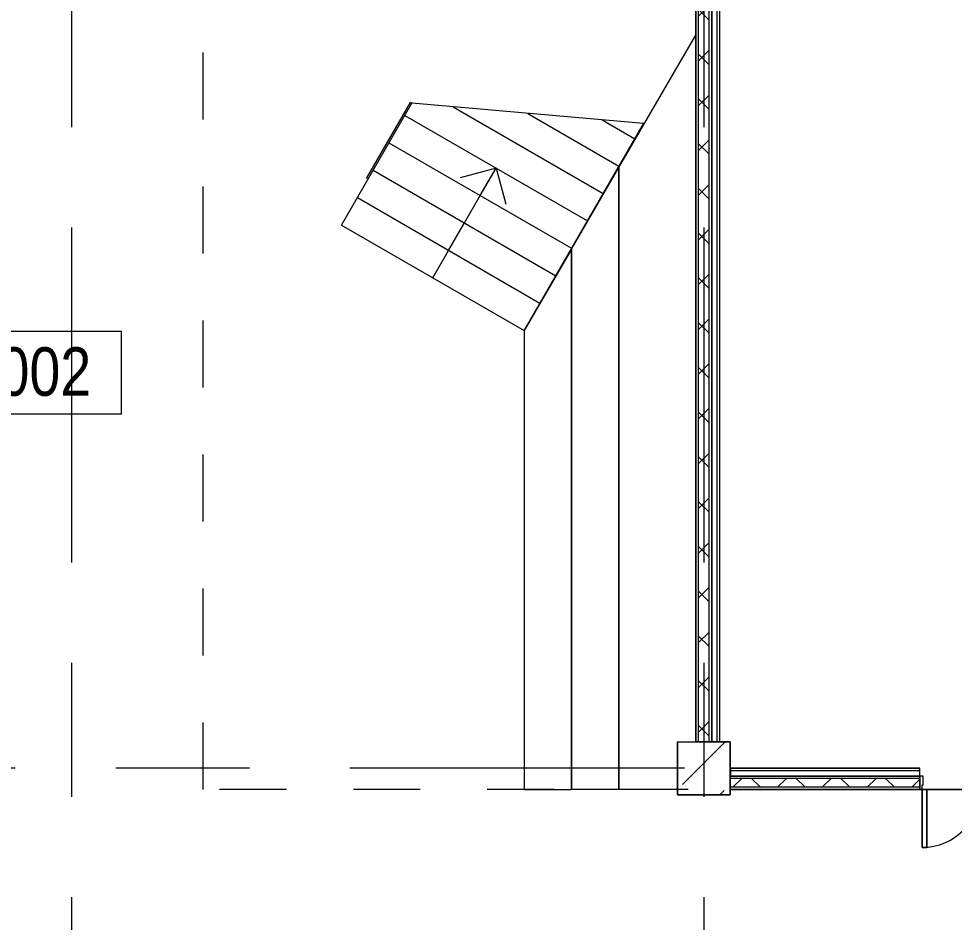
# Model space of a CAD drawing. Header units: millimetres. Extents: x 48966 to 155647, y -43515 to 26217.
# Drawn here: x 65432 to 74307, y 10258 to 18824 of the extents above; entities that cross this region are included whole.
import ezdxf

# ---------------------------------------------------------------- set-up
doc = ezdxf.new("R2010")
doc.units = ezdxf.units.MM
doc.linetypes.add('Осевые', pattern=[6350, 1270, -952.5, 3175, -952.5])
doc.linetypes.add('Штрих', pattern=[1270, 635, -635])
for name, color, linetype, lineweight in [('Двери', 7, 'Continuous', 9), ('Каркас_Импост', 7, 'Continuous', 9), ('Контуры', 7, 'Continuous', 9), ('Линии подступенков-1', 7, 'Continuous', 9), ('Линии свеса', 7, 'Continuous', 9), ('Линии-1', 7, 'Штрих', 9), ('Марки вырезов', 7, 'Continuous', 9), ('Марки помещений', 7, 'Continuous', 9), ('Обобщенные модели', 7, 'Continuous', 9), ('Обобщенные модели-1', 7, 'Continuous', 18), ('Общие ребра', 7, 'Continuous', 9), ('Ограждение', 7, 'Continuous', 9), ('Оси-2', 7, 'Осевые', 9), ('Панель', 7, 'Continuous', 9), ('Перекрытия', 7, 'Continuous', 9), ('Поручни', 7, 'Continuous', 9), ('Соединения несущих конструкций', 7, 'Continuous', 9), ('Стены-1', 7, 'Continuous', 18), ('Стрелки вверх', 7, 'Continuous', 9), ('Штриховка разреза-1', 7, 'Continuous', 9)]:
    doc.layers.add(name, color=color, linetype=linetype, lineweight=lineweight)
doc.styles.add('Arial Narrow_1', font='Arial Narrow.ttf', dxfattribs={"height": 460})
pattern_1 = [(45, (0, 0), (-212.132, 212.132), []), (135, (0, 0), (-212.132, -212.132), [])]

# ---------------------------------------------------------------- blocks, each defined once
blk = doc.blocks.new('Обобщенные модели 2 - Обобщенные модели 2-1035725-План 5-го этажа на отм_ _12_600')
at = {"layer": 'Обобщенные модели'}
h = blk.add_hatch(dxfattribs=at)
h.set_pattern_fill('FP_1', color=256, style=0, pattern_type=2)
h.set_pattern_definition([(45, (0, 0), (168.3798, 617.3926), [793.75, -158.75, 6.706, -152.044])])
h.paths.add_polyline_path([(71681.6, 11467.1), (72181.6, 11467.1), (72181.6, 11967.1), (71681.6, 11967), (71681.6, 11674.5)], flags=0)
at = {"layer": 'Обобщенные модели-1'}
for p, q in [((71681.6, 11967), (71681.6, 11467.1)), ((72181.6, 11967.1), (71856.2, 11967.1)), ((72181.6, 11467.1), (72181.6, 11967.1)), ((71681.6, 11467.1), (72181.6, 11467.1))]:
    blk.add_line(p, q, dxfattribs=at)
blk = doc.blocks.new('Дверь - Полуторная_001 - ДВ15_21-15-6804883-План 5-го этажа на отм_ _12_600')
at = {"layer": 'Двери'}
for p, q in [((-684, 971.5), (-729, 971.5)), ((-729, 971.5), (-729, 62.5)), ((-684, 62.5), (-684, 971.5)), ((684, 62.5), (684, 611.5)), ((684, 611.5), (729, 611.5)), ((729, 611.5), (729, 62.5)), ((-729, 62.5), (-684, 62.5)), ((729, 62.5), (684, 62.5))]:
    blk.add_line(p, q, dxfattribs=at)
for centre, radius, start, end in [((-729, 62.5), 909, 360, 90), ((729, 62.5), 549, 90, 180)]:
    blk.add_arc(centre, radius, start, end, dxfattribs=at)
at = {"layer": 'Каркас_Импост'}
for p, q in [((-730, 62.5), (-750, 62.5)), ((-750, 62.5), (-750, -62.5)), ((-730, 17.5), (-730, 62.5)), ((-720, 17.5), (-730, 17.5)), ((-720, -62.5), (-720, 17.5)), ((730, 17.5), (720, 17.5)), ((720, 17.5), (720, -62.5)), ((750, 62.5), (730, 62.5)), ((730, 62.5), (730, 17.5)), ((750, -62.5), (750, 62.5)), ((-750, -62.5), (-720, -62.5)), ((720, -62.5), (750, -62.5))]:
    blk.add_line(p, q, dxfattribs=at)
at = {"layer": 'Панель'}
for p, q in [((-729, 971.5), (-684, 971.5)), ((-729, 62.5), (-729, 971.5)), ((-684, 971.5), (-684, 62.5)), ((684, 611.5), (684, 62.5)), ((729, 611.5), (684, 611.5)), ((729, 62.5), (729, 611.5)), ((-684, 62.5), (-729, 62.5)), ((684, 62.5), (729, 62.5))]:
    blk.add_line(p, q, dxfattribs=at)
blk = doc.blocks.new('Ограждение - Ограждение-5945184-План 5-го этажа на отм_ _12_600')
at = {"layer": 'Поручни'}
for p, q in [((68732.3, 17307.5), (69149.2, 18029.5)), ((69161, 18022.7), (69149.2, 18029.5)), ((69165.8, 18022.3), (69161, 18022.7))]:
    blk.add_line(p, q, dxfattribs=at)
blk = doc.blocks.new('Ступени - t10-5960055-План 5-го этажа на отм_ _12_600')
at = {"layer": 'Соединения несущих конструкций'}
for p, q in [((-511.8, 5896), (218.2, 7150)), ((218.2, 7150), (218.2, 450)), ((-961.8, 5123), (-511.8, 5896)), ((-511.8, 0), (-511.8, 5896)), ((-511.8, 5896), (-511.8, 0)), ((-961.8, 5123), (-1411.8, 4350)), ((-961.8, 0), (-961.8, 5123)), ((-961.8, 5123), (-961.8, 0)), ((-1411.8, 4350), (-1411.8, 0)), ((43.2, 0), (43.2, 450)), ((43.2, 450), (218.2, 450)), ((-1411.8, 0), (-961.8, 0)), ((-511.8, 0), (-961.8, 0)), ((43.2, 0), (-511.8, 0))]:
    blk.add_line(p, q, dxfattribs=at)
blk = doc.blocks.new('Марка помещения_Р - Марка помещения-4575829-План 5-го этажа на отм_ _12_600')
at = {"layer": 'Марки помещений'}
for p, q in [((-4.79375, -1.95625), (-4.79375, 1.95625)), ((4.79375, 1.95625), (-4.79375, 1.95625)), ((4.79375, -1.95625), (4.79375, 1.95625)), ((4.79375, -1.95625), (-4.79375, -1.95625))]:
    blk.add_line(p, q, dxfattribs=at)

msp = doc.modelspace()

# ---------------------------------------------------------------- hatches: boundary and pattern name
at = {"layer": 'Штриховка разреза-1'}
h = msp.add_hatch(dxfattribs=at)
h.set_pattern_fill('FP_3', color=256, style=0, pattern_type=2)
h.set_pattern_definition(pattern_1)
h.paths.add_polyline_path([(71981.6, 11967.1), (71981.6, 23267.1), (71881.6, 23267.1), (71881.6, 11967.1)], flags=0)
h = msp.add_hatch(dxfattribs=at)
h.set_pattern_fill('FP_3', color=256, style=0, pattern_type=2)
h.set_pattern_definition(pattern_1)
h.paths.add_polyline_path([(77731.6, 11537), (77731.6, 11622), (75481.6, 11622), (75481.6, 11537), (76575.8, 11537)], flags=0)
h.paths.add_polyline_path([(73981.6, 11537), (73981.6, 11622), (72181.6, 11622), (72181.6, 11537)], flags=0)

# ---------------------------------------------------------------- linework, layer by layer
at = {"layer": 'Контуры'}
for p, q in [((68494.1, 16867.7), (69161, 18022.7)), ((70226.2, 15867.7), (71359.3, 17830.4)), ((68494.1, 16867.7), (70226.2, 15867.7))]:
    msp.add_line(p, q, dxfattribs=at)
at = {"layer": 'Линии подступенков-1'}
for p, q in [((69553, 17988.4), (70976.2, 17166.7)), ((69094.1, 17906.9), (70826.2, 16906.9)), ((70260.1, 17926.6), (71126.2, 17426.6)), ((70967.3, 17864.7), (71276.2, 17686.4)), ((68944.1, 17647.1), (70676.2, 16647.1)), ((68794.1, 17387.3), (70526.2, 16387.3)), ((68644.1, 17127.5), (70376.2, 16127.5)), ((68494.1, 16867.7), (70226.2, 15867.7))]:
    msp.add_line(p, q, dxfattribs=at)
at = {"layer": 'Линии свеса'}
for p, q in [((69553, 17988.4), (70976.2, 17166.7)), ((69094.1, 17906.9), (70826.2, 16906.9)), ((70260.1, 17926.6), (71126.2, 17426.6)), ((70967.3, 17864.7), (71276.2, 17686.4)), ((68944.1, 17647.1), (70676.2, 16647.1)), ((68794.1, 17387.3), (70526.2, 16387.3)), ((68644.1, 17127.5), (70376.2, 16127.5))]:
    msp.add_line(p, q, dxfattribs=at)
at = {"layer": 'Линии-1'}
for p, q in [((67182.6, 11517), (67182.6, 23567.1)), ((71781.6, 11517), (67182.6, 11517))]:
    msp.add_line(p, q, dxfattribs=at)
at = {"layer": 'Марки вырезов'}
msp.add_line((71359.3, 17830.4), (69161, 18022.7), dxfattribs=at)
at = {"layer": 'Общие ребра'}
for p, q in [((71881.6, 11967.1), (71881.6, 23267.1)), ((71981.6, 11967.1), (71981.6, 23267.1)), ((72056.6, 11969.1), (72056.6, 23267.1)), ((72081.6, 11969.1), (72081.6, 23267.1)), ((72183.6, 11719), (72183.6, 11717)), ((73981.6, 11717), (72183.6, 11717)), ((72183.6, 11717), (72183.6, 11692)), ((73981.6, 11692), (72183.6, 11692)), ((72183.6, 11692), (72183.6, 11642)), ((73981.6, 11642), (72183.6, 11642)), ((72183.6, 11642), (73981.6, 11642)), ((73981.6, 11622), (72181.6, 11622)), ((73981.6, 11537), (72181.6, 11537)), ((72181.6, 11517), (73981.6, 11517))]:
    msp.add_line(p, q, dxfattribs=at)
at = {"layer": 'Оси-2'}
for p, q in [((65931.6, 25417.1), (65931.6, -41737.8)), ((71931.6, 25417.1), (71931.6, -41737.8)), ((150171.6, 11717.1), (50565.6, 11717.1))]:
    msp.add_line(p, q, dxfattribs=at)
at = {"layer": 'Перекрытия'}
for p, q in [((71856.6, 11967.1), (71856.6, 23267.1)), ((72006.6, 23267.1), (72006.6, 11967.1)), ((71681.6, 11467.1), (71681.6, 11967)), ((72006.6, 11967.1), (72181.6, 11967.1)), ((72181.6, 11967.1), (72181.6, 11642.1)), ((73981.6, 11642.1), (73981.6, 11517)), ((72181.6, 11467.1), (71681.6, 11467.1)), ((75781.6, 11517), (72181.6, 11517)), ((72181.6, 11517), (72181.6, 11467.1)), ((73981.6, 11517), (75481.6, 11517))]:
    msp.add_line(p, q, dxfattribs=at)
at = {"layer": 'Стены-1'}
for p, q in [((71856.6, 23267.1), (71856.6, 11967.1)), ((72006.6, 11967.1), (72006.6, 23267.1)), ((72006.6, 23267.1), (72006.6, 11969.1)), ((72083.6, 11969.1), (72083.6, 23267.1)), ((71856.6, 11967.1), (72006.6, 11967.1)), ((72006.6, 11969.1), (72006.6, 11967.1)), ((72006.6, 11967.1), (72083.6, 11967.1)), ((73981.6, 11719), (72183.6, 11719)), ((73981.6, 11642), (73981.6, 11719)), ((72183.6, 11642), (72181.6, 11642)), ((72181.6, 11642), (72181.6, 11517)), ((73981.6, 11517), (73981.6, 11642))]:
    msp.add_line(p, q, dxfattribs=at)
at = {"layer": 'Стрелки вверх'}
for p, q in [((69960.1, 17406.9), (69618.6, 17315.4)), ((69810.1, 17147.1), (69960.1, 17406.9)), ((69960.1, 17406.9), (70051.7, 17065.4)), ((69660.1, 16887.3), (69810.1, 17147.1)), ((69510.1, 16627.5), (69660.1, 16887.3)), ((69360.1, 16367.7), (69510.1, 16627.5))]:
    msp.add_line(p, q, dxfattribs=at)

# ---------------------------------------------------------------- block references
at = {"layer": 'Двери', "rotation": 180}
msp.add_blockref('Дверь - Полуторная_001 - ДВ15_21-15-6804883-План 5-го этажа на отм_ _12_600', (74731.6, 11579.5), dxfattribs=at)
at = {"layer": 'Марки помещений', "xscale": 199.9999999999999, "yscale": 199.9999999999999, "zscale": 199.9999999999999}
msp.add_blockref('Марка помещения_Р - Марка помещения-4575829-План 5-го этажа на отм_ _12_600', (65448.9, 15466.8), dxfattribs=at)
at = {"layer": 'Обобщенные модели'}
msp.add_blockref('Обобщенные модели 2 - Обобщенные модели 2-1035725-План 5-го этажа на отм_ _12_600', (0, 0), dxfattribs=at)
at = {"layer": 'Ограждение'}
msp.add_blockref('Ограждение - Ограждение-5945184-План 5-го этажа на отм_ _12_600', (0, 0), dxfattribs=at)
at = {"layer": 'Соединения несущих конструкций'}
msp.add_blockref('Ступени - t10-5960055-План 5-го этажа на отм_ _12_600', (71638, 11517), dxfattribs=at)

# ---------------------------------------------------------------- texts
at = {"layer": 'Марки помещений', "insert": (64801, 15708.7), "char_height": 460, "width": 1587.341, "attachment_point": 1, "style": 'Arial Narrow_1'}
msp.add_mtext('5.002', dxfattribs=at)

doc.saveas('drawing.dxf')
